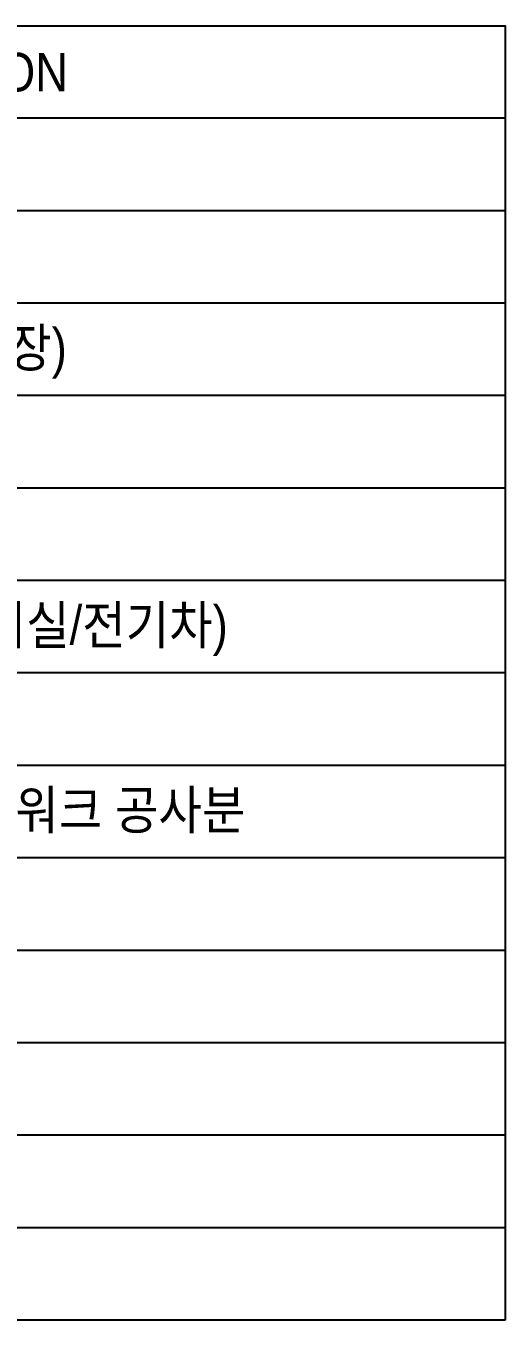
# Model space of a CAD drawing. Header units: millimetres. Extents: x 89860 to 502050, y -351975 to 882300.
# Drawn here: x 497384 to 502050, y -284250 to -271650 of the extents above; entities that cross this region are included whole.
import ezdxf
from ezdxf.enums import TextEntityAlignment as Align

# ---------------------------------------------------------------- set-up
doc = ezdxf.new("R2010")
doc.units = ezdxf.units.MM
doc.header["$LTSCALE"] = 150
doc.layers.add('-----29 Cable Schedule', color=1, linetype='Continuous')
doc.layers.add('-----30 Text', color=2, linetype='Continuous')
doc.styles.add('ELEC', font='')
doc.styles.get('ELEC').set_extended_font_data('Dotum')

# ---------------------------------------------------------------- blocks, each defined once
blk = doc.blocks.new('A$C93139d4c')
at = {"layer": '-----29 Cable Schedule', "color": 3}
blk.add_line((-5100, -10500), (-32961, -10500), dxfattribs=at)
at = {"layer": '-----29 Cable Schedule', "color": 1}
for p, q in [((-5100, -12300), (-32961, -12300)), ((-5100, -14100), (-32961, -14100)), ((-5100, -15900), (-32961, -15900)), ((-5100, -17700), (-32961, -17700)), ((-5100, -19500), (-32961, -19500)), ((-5100, -21300), (-32961, -21300)), ((-5100, -23100), (-32961, -23100)), ((-5100, -24900), (-32961, -24900)), ((-5100, -26700), (-32961, -26700)), ((-5100, -28500), (-32961, -28500)), ((-5100, -30300), (-32961, -30300)), ((-5100, -32100), (-32961, -32100))]:
    blk.add_line(p, q, dxfattribs=at)
at = {"layer": '-----29 Cable Schedule', "color": 3}
blk.add_lwpolyline([(-5100, -33900), (-32961, -33900), (-32961, -8700), (-5100, -8700)], close=True, dxfattribs=at)
at = {"layer": '-----30 Text', "color": 2, "style": 'ELEC', "width": 0.9}
blk.add_text('DESCRIPTION', height=750, dxfattribs=at).set_placement((-16630, -9600), align=Align.MIDDLE)
for s, p in [('5MP, 2.7~13.5mm, IR (옥외/주차장)', (-27561, -14966)), ('온도 감지용 열화상 카메라 (축전지실/전기차)', (-27561, -20366)), ('CCTV PoE 네트워크 스위치_네트워크 공사분', (-27561, -23966))]:
    blk.add_text(s, height=750, dxfattribs=at).set_placement(p, align=Align.MIDDLE_LEFT)

msp = doc.modelspace()

# ---------------------------------------------------------------- block references
at = {"layer": '-----29 Cable Schedule', "xscale": 0.5, "yscale": 0.5, "zscale": 0.5}
msp.add_blockref('A$C93139d4c', (504600, -267300), dxfattribs=at)

doc.saveas('drawing.dxf')
